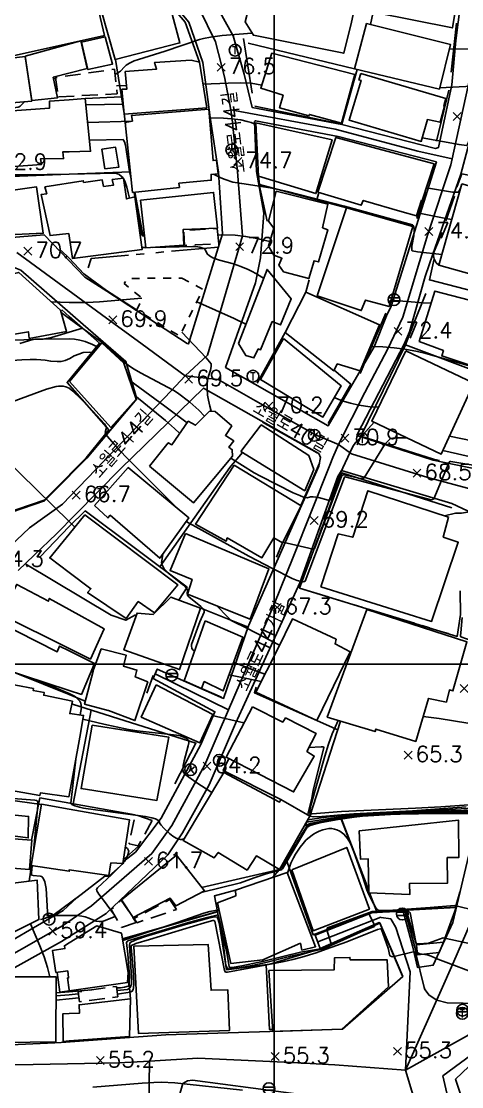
# Model space of a CAD drawing. Extents: x 199116 to 199565, y 548943 to 549516.
# Drawn here: x 199367.9 to 199423.8, y 549046.3 to 549181.8 of the extents above; entities that cross this region are included whole.
import ezdxf
from ezdxf.enums import TextEntityAlignment as Align

# ---------------------------------------------------------------- set-up
doc = ezdxf.new("R2010")
doc.units = 0
doc.header["$MEASUREMENT"] = 0
for name, pattern in [('AAA006', [2, 1, -1]), ('ANYANG1', [11.5, 6, -1, 1, -1.5, 1, -1]), ('ANYANG3', [3, 2, -1])]:
    doc.linetypes.add(name, pattern=pattern)
for name, color, linetype in [('A0013114', 1, 'CONTINUOUS'), ('A0023210', 7, 'CONTINUOUS'), ('B0014111', 7, 'CONTINUOUS'), ('B0014112', 7, 'CONTINUOUS'), ('B0014114', 7, 'AAA006'), ('B0014116', 7, 'ANYANG3'), ('B0024121', 7, 'CONTINUOUS'), ('B0024122', 7, 'CONTINUOUS'), ('B0024126', 7, 'ANYANG1'), ('C0226232', 7, 'CONTINUOUS'), ('C0236241', 7, 'CONTINUOUS'), ('C0256324', 1, 'CONTINUOUS'), ('C0393323', 7, 'CONTINUOUS'), ('C0536119', 7, 'CONTINUOUS'), ('F0017111', 30, 'CONTINUOUS'), ('F0017114', 7, 'CONTINUOUS'), ('F0027132', 7, 'CONTINUOUS'), ('F0027217', 7, 'CONTINUOUS'), ('F0047224', 7, 'CONTINUOUS'), ('H0037335', 7, 'CONTINUOUS'), ('H0049111', 7, 'CONTINUOUS')]:
    doc.layers.add(name, color=color, linetype=linetype)
doc.styles.add('GHS', font='ROMANS', dxfattribs={"bigfont": 'NGSW.shx'})
doc.styles.add('HIST', font='romans.shx', dxfattribs={"bigfont": 'ngsw.shx'})

# ---------------------------------------------------------------- blocks, each defined once
blk = doc.blocks.new('F0027217')
at = {"layer": 'F0027217'}
for points in [[(0.5, 0.5), (-0.5, -0.5)], [(-0.5, 0.5), (0.5, -0.5)]]:
    blk.add_lwpolyline(points, dxfattribs=at)
blk = doc.blocks.new('C0236241')
at = {"layer": 'C0236241'}
blk.add_circle((0, 0), 0.75, dxfattribs=at)
at = {"layer": 'C0236241', "style": 'GHS'}
blk.add_text('T', height=1, dxfattribs=at).set_placement((-0.362, -0.524))
blk = doc.blocks.new('C0226232')
at = {"layer": 'C0226232'}
for points in [[(-0.72, 0.211), (0.72, 0.211)], [(-0.722, -0.202), (0.722, -0.202)]]:
    blk.add_lwpolyline(points, dxfattribs=at)
blk.add_circle((0, 0), 0.75, dxfattribs=at)
blk = doc.blocks.new('C0256324')
at = {"layer": 'C0256324'}
for points in [[(-0.004, 0.68), (0.002, 0.272), (-0.021, 0.123), (-0.053, 0.014), (-0.102, -0.097), (-0.156, -0.195), (-0.228, -0.284), (-0.32, -0.373), (-0.411, -0.436), (-0.466, -0.467)], [(-0.315, 0.37), (-0.322, 0.304), (-0.336, 0.242), (-0.354, 0.185), (-0.382, 0.121), (-0.42, 0.058), (-0.45, 0.025)], [(0.002, 0.272), (0.051, 0.098), (0.105, -0.026), (0.16, -0.135), (0.223, -0.235), (0.292, -0.321), (0.369, -0.407), (0.449, -0.479)], [(0.109, 0.072), (0.184, 0.109), (0.24, 0.148), (0.298, 0.192), (0.347, 0.239), (0.388, 0.291), (0.44, 0.368)]]:
    blk.add_lwpolyline(points, dxfattribs=at)
blk.add_circle((0, 0), 0.75, dxfattribs=at)

msp = doc.modelspace()

# ---------------------------------------------------------------- linework, layer by layer
at = {"layer": 'A0013114', "flags": 128}
for points in [[(199420.52, 549165.6), (199408.602, 549168.665), (199397.22, 549170.81), (199396.18, 549175.06), (199394.78, 549179.94), (199392.1, 549184.77), (199388.58, 549190.3), (199386.175, 549192.756), (199382.39, 549196.62), (199382.27, 549198.93), (199383.06, 549201.62), (199385.08, 549203.72), (199385.88, 549204.45), (199391.478, 549204.137), (199404.46, 549203.41), (199418.95, 549200.96), (199419.84, 549199.9), (199423.19, 549192.65), (199424.21, 549188.03), (199423.11, 549179.32), (199422.61, 549173.72), (199420.89, 549165.72)], [(199398.26, 549151.71), (199398.672, 549157.376), (199397.76, 549162.67), (199397.48, 549169.03), (199397.63, 549169.13), (199408.129, 549167.137), (199420.63, 549163.9), (199414.87, 549145.54), (199414.278, 549144.306), (199412.71, 549140.39), (199406.85, 549130.32), (199393.82, 549137.76), (199397.64, 549148.5)], [(199382.54, 549133.78), (199381.12, 549138.52), (199375.735, 549143.222), (199367.81, 549150.14), (199365.89, 549150.9), (199359.68, 549150.45), (199354.6, 549148.94), (199354.35, 549148.65), (199359.14, 549132.24), (199360.275, 549128.355), (199362.7, 549120.06), (199363.72, 549118.38), (199370.815, 549120.805), (199371.946, 549121.917), (199376.16, 549126.21)]]:
    msp.add_lwpolyline(points, close=True, dxfattribs=at)
for points in [[(199384.88, 549186.78), (199389.13, 549181.67), (199390.92, 549176.53), (199391.56, 549171.85), (199391.88, 549169.53), (199392.903, 549162.591), (199393.311, 549156.728), (199393.45, 549154.74), (199389.1, 549140.75), (199388.96, 549140.79), (199378.739, 549147.466), (199375.92, 549149.25), (199370.75, 549154.61), (199366.144, 549154.241)], [(199430.52, 549123.85), (199420.22, 549125.98), (199410.52, 549129.08), (199410.58, 549129.31), (199416.54, 549140.7), (199417.196, 549142.294), (199419.2, 549149.339), (199420.163, 549152.177), (199423.72, 549162.334), (199426.488, 549172.678)], [(199362.82, 549062.68), (199373.18, 549068.7), (199374.91, 549070.29), (199378.468, 549073.063), (199378.979, 549073.068), (199380.79, 549074.667), (199380.882, 549074.944), (199382.39, 549076.12), (199385.65, 549080.43), (199390.66, 549089.81), (199392.46, 549093.97), (199384.62, 549098.19), (199385.13, 549099.39), (199393.58, 549095.65), (199396.74, 549104.89), (199405.66, 549125.18), (199405.91, 549126.32), (199405.676, 549126.79), (199391.02, 549135.14), (199380.49, 549124.91), (199374.755, 549119.069), (199372.32, 549116.59), (199369.5, 549113.9), (199367.43, 549111.92)], [(199361.8, 549058.54), (199372.95, 549064.74), (199378.64, 549068.29), (199386.46, 549075.75), (199388.33, 549078.57), (199391.73, 549084.65), (199395.08, 549092.49), (199396.01, 549094.52), (199403.25, 549110.38), (199408.08, 549123.9), (199408.57, 549124.63), (199422.59, 549120.44), (199425.29, 549119.17)], [(199426.42, 549082.77), (199422.72, 549067.14), (199420.23, 549061.72), (199418.22, 549061.44), (199417.612, 549064.198), (199416.4, 549068.59), (199413.76, 549068.48), (199412.43, 549068.37), (199405.23, 549065.54), (199405.85, 549063.87), (199413.35, 549067.15), (199413.42, 549067.13), (199415.037, 549063.387), (199416.37, 549060.3), (199408.68, 549053.58), (199386.24, 549052.87), (199372.908, 549051.887), (199372.116, 549051.853), (199362.75, 549051.45)], [(199428.99, 549053.22), (199421.45, 549047.64), (199422.53, 549042.88), (199423.31, 549040.05), (199423.659, 549038.783), (199425.64, 549031.6)], [(199387.84, 549044.76), (199388.37, 549046.7), (199388.98, 549047.04), (199389.6, 549047.12), (199405.06, 549045.06)]]:
    msp.add_lwpolyline(points, dxfattribs=at)
at = {"layer": 'A0023210', "flags": 128}
for points in [[(199426.04, 549187.53), (199425.27, 549178.06), (199424.94, 549174.74), (199422.64, 549164.28), (199422.47, 549163.52), (199419.549, 549154.694), (199416.37, 549144.13), (199414.44, 549140.11), (199411.51, 549134.59), (199408.18, 549127.97), (199407.46, 549126.3), (199407.07, 549125.31), (199402.399, 549113.635), (199400, 549107.64), (199394.19, 549094.21), (199391.2, 549087.23), (199386.99, 549079.5), (199384.43, 549075.94), (199376.78, 549069.29), (199373.07, 549066.72), (199362.31, 549060.61), (199354.073, 549057.535)], [(199354.535, 549048.788), (199353.287, 549072.403), (199353.77, 549089.609), (199354.184, 549096.642), (199354.646, 549099.765), (199355.434, 549101.838), (199359.974, 549108.734), (199361.316, 549110.259), (199364.717, 549113.452), (199368.88, 549117.36), (199373.1, 549120.35), (199380.462, 549128.028), (199386.921, 549134.764), (199388.686, 549136.67), (199391.51, 549139.319), (199395.976, 549154.501), (199395.328, 549162.698), (199394.68, 549169.28), (199394.512, 549170.5), (199393.697, 549174.72), (199392.529, 549179.156), (199390.46, 549183.406)], [(199394.512, 549170.5), (199407.74, 549168.08), (199418.28, 549165.27), (199422.64, 549164.28)], [(199427.905, 549121.51), (199419.557, 549123.762), (199409.83, 549126.77), (199408.18, 549127.97), (199405.263, 549129.173), (199397.631, 549133.506), (199392.873, 549136.207), (199388.686, 549136.67), (199383.216, 549140.725), (199378.054, 549144.494), (199367.278, 549152.361)], [(199416.72, 549048.39), (199421.75, 549059.7), (199422.842, 549062.205), (199424.922, 549066.974), (199430.105, 549083.083), (199432.35, 549090.06), (199434.749, 549094.907), (199437.208, 549096.016), (199442.525, 549097.488), (199450.534, 549099.472), (199454.951, 549100.41), (199460.458, 549101.481), (199470.311, 549103.981), (199481.627, 549109.819), (199491.964, 549117.935)], [(199394.19, 549094.21), (199389.883, 549096.329), (199384.88, 549098.79)], [(199426.663, 549007.352), (199423.576, 549018.334), (199421.97, 549027.253), (199421.258, 549033.094), (199419.102, 549040.36), (199416.72, 549048.39), (199417.3, 549060.87), (199415.475, 549066.537), (199414.828, 549067.628), (199413.59, 549067.81), (199413.56, 549067.82), (199409.47, 549066.234), (199405.54, 549064.71)], [(199429.94, 549055.74), (199416.72, 549048.39), (199407.696, 549049.069), (199402.214, 549049.339), (199390.308, 549049.925), (199384.162, 549049.538), (199380.23, 549049.29), (199369.355, 549049.103), (199358.97, 549048.924), (199354.535, 549048.788), (199345.908, 549048.525), (199339.656, 549048.273), (199334.543, 549048.002), (199332.487, 549047.884), (199330.825, 549047.789), (199320.766, 549047.099), (199312.027, 549046.5), (199307.807, 549045.856), (199299.14, 549045.71), (199288.44, 549046.87), (199269.59, 549050.47)], [(199384.162, 549049.538), (199383.9, 549031.76), (199383.61, 549026.11), (199383.171, 549025.446), (199382.457, 549025.069), (199361.473, 549023.661), (199353.744, 549023.329), (199339.67, 549022.76), (199325.833, 549022.291), (199316.94, 549021.99), (199308.994, 549022.542), (199306.243, 549021.56), (199304.6, 549020.42), (199298.21, 549014), (199296.01, 549012.24), (199294.2, 549011.23), (199293.45, 549011.85), (199292.2, 549014.02), (199286.544, 549013.888), (199277.21, 549013.67)]]:
    msp.add_lwpolyline(points, dxfattribs=at)
at = {"layer": 'B0014111', "flags": 128}
msp.add_lwpolyline([(199373.96, 549135.97), (199378.07, 549140.88), (199380.88, 549138.28), (199382.444, 549133.701), (199379.23, 549130.13), (199373.96, 549135.97)], dxfattribs=at)
for points in [[(199357.347, 549063.921), (199357.099, 549072.49), (199366.799, 549072.771), (199366.816, 549072.167), (199369.85, 549072.544), (199370.078, 549067.531), (199362.608, 549063.803)], [(199372.221, 549051.973), (199362.4, 549051.872), (199362.263, 549058.71), (199365.274, 549058.83), (199365.288, 549060.229), (199372.299, 549060.241)]]:
    msp.add_lwpolyline(points, close=True, dxfattribs=at)
at = {"layer": 'B0014112', "flags": 128}
for points in [[(199414.2, 549189.19), (199421.15, 549187.88), (199421.31, 549188.44), (199423.81, 549187.91), (199422.67, 549180.93), (199412.83, 549182.92), (199414.2, 549189.19)], [(199377.13, 549186.36), (199382.66, 549188.03), (199382.98, 549187.1), (199384, 549187.23), (199385.27, 549183.15), (199386.86, 549183.33), (199388.02, 549179.04), (199379.77, 549176.91), (199377.13, 549186.36)], [(199411.74, 549181.52), (199422.41, 549178.85), (199421.01, 549173.15), (199410.21, 549175.74), (199411.74, 549181.52)], [(199380.62, 549173.16), (199381.27, 549173.17), (199381.06, 549175.38), (199385.04, 549175.71), (199384.79, 549176.55), (199389.44, 549176.84), (199390.5, 549176.59), (199391.42, 549170.79), (199380.93, 549169.99), (199380.62, 549173.16)], [(199373.93, 549165.2), (199373.15, 549165.19), (199373.23, 549164.33), (199370.28, 549164.27), (199370.4, 549163.55), (199366.34, 549163.26), (199365.5, 549170.3), (199371.44, 549170.74), (199371.42, 549171.62), (199373.93, 549171.81), (199375.99, 549171.96), (199376.65, 549165.25), (199373.93, 549165.2)], [(199397.68, 549168.88), (199407.36, 549166.71), (199405.3, 549159.87), (199397.99, 549162.08), (199397.68, 549168.88)], [(199365.93, 549160.17), (199369.78, 549160.73), (199370.63, 549154.83), (199366.18, 549154.64), (199365.93, 549160.17)], [(199409.2, 549158.06), (199417.63, 549155.69), (199414.61, 549145.52), (199411.61, 549146.32), (199411.08, 549144.99), (199405.49, 549146.86), (199409.2, 549158.06)], [(199363.49, 549148.89), (199367.53, 549149.84), (199372.82, 549145.05), (199373.6, 549142.33), (199368.85, 549141.44), (199368.76, 549142.29), (199364.93, 549141.63), (199363.49, 549148.89)], [(199404.02, 549147.34), (199413.41, 549143.16), (199410.93, 549137.33), (199408.02, 549138.2), (199407.59, 549137.34), (199401.4, 549142.21), (199404.02, 549147.34)], [(199401.18, 549141.45), (199408.5, 549135.43), (199406.2, 549131.44), (199398.27, 549136.22), (199401.18, 549141.45)], [(199416.73, 549139.88), (199425.37, 549135.74), (199421.22, 549126.72), (199412.43, 549130.92), (199416.73, 549139.88)], [(199395.77, 549127.05), (199398.35, 549130.44), (199404.39, 549126.54), (199405.04, 549124.78), (199403.88, 549122.08), (199395.77, 549127.05)], [(199394.9, 549125.32), (199403.42, 549120.156), (199401.05, 549115.44), (199399.97, 549116.1), (199398.44, 549113.56), (199394.03, 549116.08), (199393.91, 549115.68), (199389.99, 549117.84), (199394.9, 549125.32)], [(199373.93, 549116.53), (199375.94, 549118.99), (199387.76, 549110.1), (199384.776, 549106.528), (199382.71, 549107.97), (199381.17, 549105.81), (199376.28, 549109.13), (199376.71, 549109.6), (199373.93, 549111.68), (199371.47, 549113.52), (199373.93, 549116.53)], [(199388.73, 549116.62), (199399.33, 549112.14), (199396.95, 549105.73), (199389, 549108.93), (199389.57, 549110.79), (199386.76, 549111.93), (199388.73, 549116.62)], [(199373.93, 549106.98), (199371.4, 549108.38), (199371.3, 549108.02), (199367.27, 549110.17), (199365.32, 549106.27), (199373.93, 549102.01), (199376.63, 549100.67), (199378.4, 549104.5), (199373.93, 549106.98)], [(199373.93, 549096.68), (199365.12, 549099.53), (199365.24, 549100.09), (199363.65, 549100.77), (199363.75, 549101.14), (199360.37, 549102.75), (199360.54, 549103.08), (199360.31, 549103.41), (199362.18, 549106.77), (199372.41, 549101.6), (199372.7, 549102.31), (199373.93, 549101.71), (199377.17, 549100.11), (199375.5, 549096.17), (199373.93, 549096.68)], [(199391.23, 549105.52), (199396.02, 549103.44), (199393.52, 549096.61), (199391.12, 549097.81), (199390.768, 549096.906), (199388.561, 549097.91), (199391.23, 549105.52)], [(199397.66, 549096.47), (199400.42, 549101.9), (199400.41, 549101.9), (199402.32, 549105.77), (199407.88, 549103.18), (199407.74, 549102.59), (199409.66, 549101.57), (199405.41, 549092.86), (199397.66, 549096.47)], [(199377.99, 549101.96), (199381.17, 549101.17), (199380.85, 549099.75), (199382.56, 549099.26), (199382.33, 549098.4), (199383.93, 549097.75), (199382.3, 549092.84), (199378.92, 549094.13), (199378.9, 549094.13), (199375.89, 549094.91), (199376.98, 549099.13), (199376.98, 549099.21), (199377.99, 549101.96)], [(199384.99, 549097.37), (199392.19, 549093.63), (199390.54, 549090), (199383.1, 549093.28), (199384.99, 549097.37)], [(199397.23, 549094.58), (199401.1, 549092.66), (199401.46, 549093.19), (199405.35, 549091.19), (199404.16, 549088.91), (199405.1, 549088.32), (199402.48, 549083.76), (199393.89, 549088.18), (199397.23, 549094.58)], [(199376.88, 549092.25), (199386.59, 549090.74), (199385.09, 549082.68), (199375.46, 549084.2), (199376.88, 549092.25)], [(199393.59, 549086.25), (199400.7, 549082.47), (199400.85, 549082.8), (199404.53, 549080.67), (199400.69, 549073.91), (199397.74, 549075.63), (199396.55, 549073.82), (199392.9, 549076.08), (199392.36, 549075.38), (199388.41, 549077.59), (199393.59, 549086.25)], [(199357.77, 549085.15), (199357.06, 549079.4), (199368.74, 549077.91), (199368.78, 549080.65), (199364.01, 549081.11), (199363.96, 549084.41), (199357.77, 549085.15)], [(199373.92, 549081.57), (199381.6, 549080.23), (199380.77, 549074.68), (199379.25, 549074.73), (199378.99, 549073.12), (199373.95, 549073.87), (199373.94, 549073.67), (199373.92, 549073.67), (199369.1, 549074.42), (199370.4, 549082.19), (199373.92, 549081.57)], [(199410.8, 549078.82), (199423.46, 549080.17), (199423.5, 549075.44), (199422, 549075.41), (199422.06, 549072.17), (199417.21, 549072.13), (199417.24, 549070.72), (199412.03, 549070.92), (199411.96, 549075.24), (199410.97, 549075.22), (199410.8, 549078.82)], [(199402.26, 549073.87), (199409.24, 549076.71), (199412.12, 549068.86), (199404.94, 549066.11), (199402.26, 549073.87)], [(199392.78, 549069.68), (199395.11, 549070.53), (199395.1, 549071.26), (199401.67, 549073.52), (199405.27, 549064.08), (199403.52, 549063.65), (199403.34, 549064.52), (199398.56, 549062.43), (199394.48, 549061.95), (199392.78, 549069.68)], [(199382.14, 549064.15), (199391.62, 549064.35), (199391.98, 549058.55), (199394.13, 549058.59), (199394.31, 549053.42), (199382.76, 549053.02), (199382.14, 549064.15)], [(199399.31, 549061.07), (199407.65, 549061.16), (199407.69, 549062.67), (199409.64, 549062.71), (199409.65, 549062.43), (199414.39, 549062.41), (199414.55, 549058.96), (199408.6, 549053.58), (199399.819, 549053.308), (199399.31, 549061.07)], [(199373.92, 549055.57), (199375.26, 549055.63), (199375.2, 549056.69), (199381.73, 549057.47), (199381.61, 549052.66), (199373.92, 549052.1), (199373.16, 549052.03), (199373.11, 549055.53), (199373.92, 549055.57)], [(199428.11, 549052.04), (199438.75, 549040.24), (199434.92, 549036.81), (199432.24, 549044.54), (199431.8, 549044.8), (199424.63, 549042.57), (199423.07, 549047.24), (199428.11, 549052.04)]]:
    msp.add_lwpolyline(points, dxfattribs=at)
for points in [[(199377.371, 549184.465), (199378.422, 549179.975), (199366.064, 549177.233), (199364.919, 549182.701)], [(199409.819, 549181.654), (199408.852, 549177.716), (199397.354, 549179.997), (199396.304, 549181.715), (199397.02, 549184.522), (199402.018, 549183.402), (199402.227, 549184.281), (199410.057, 549182.655)], [(199368.357, 549177.33), (199375.417, 549179.283), (199376.244, 549175.788), (199371.908, 549174.66), (199372.431, 549172.031), (199369.192, 549171.697)], [(199375.482, 549179.132), (199378.512, 549179.797), (199379.464, 549176.311), (199376.317, 549175.633)], [(199368.337, 549177.303), (199369.177, 549171.625), (199364.034, 549171.218), (199363.294, 549176.731)], [(199399.697, 549177.734), (199410.257, 549175.001), (199408.547, 549168.813), (199404.483, 549169.936), (199404.43, 549169.745), (199400.692, 549170.777), (199401.135, 549172.38), (199398.296, 549173.267)], [(199411.002, 549175.13), (199421.849, 549171.976), (199421.569, 549171.014), (199421.68, 549170.98), (199421.09, 549168.94), (199419.48, 549169.28), (199418.7, 549166.51), (199409.52, 549169.21), (199411.054, 549174.252), (199410.788, 549174.333)], [(199391.698, 549170.61), (199392.232, 549164.066), (199392.671, 549164.125), (199392.862, 549162.401), (199391.989, 549162.311), (199392.01, 549161.56), (199387.895, 549161.186), (199387.943, 549160.66), (199381.999, 549160.024), (199381.047, 549168.927), (199381.968, 549169.083), (199381.85, 549169.781)], [(199418.718, 549159.013), (199418.089, 549157.033), (199416.272, 549157.552), (199411.328, 549158.999), (199411.074, 549158.377), (199405.569, 549160.05), (199407.832, 549167.023), (199420.344, 549163.673), (199418.833, 549158.976)], [(199378.46, 549163.025), (199378.109, 549165.513), (199379.837, 549165.757), (199380.247, 549163.216)], [(199378.301, 549160.768), (199379.553, 549160.929), (199379.408, 549161.65), (199380.825, 549161.815), (199381.218, 549159.198), (199382.287, 549159.448), (199383.204, 549152.747), (199374.364, 549151.606), (199373.878, 549154.78), (199371.514, 549154.52), (199370.389, 549159.755), (199371.075, 549159.843), (199370.854, 549160.72), (199375.727, 549161.511), (199375.763, 549161.287), (199378.134, 549161.601)], [(199400.248, 549160.182), (199406.845, 549158.517), (199406.167, 549155.522), (199406.816, 549155.269), (199405.623, 549151.172), (199405.084, 549151.329), (199404.43, 549149.085), (199401.192, 549149.93), (199400.616, 549150.753), (199400.985, 549151.642), (199399.949, 549152.017), (199399.267, 549153.173), (199399.946, 549155.477), (199399.262, 549156.352)], [(199423.873, 549161.13), (199430.994, 549159.106), (199428.053, 549148.756), (199420.956, 549150.773)], [(199388.515, 549153.291), (199383.663, 549152.975), (199383.009, 549159.017), (199392.301, 549160.023), (199392.794, 549155.472), (199388.417, 549155.281)], [(199395.467, 549140.786), (199399.096, 549150.231), (199402.183, 549146.477), (199400.819, 549143.159), (199399.751, 549143.598), (199398.271, 549140.001), (199397.983, 549140.119), (199397.417, 549138.974), (199396.392, 549139.271)], [(199429.021, 549146.898), (199426.157, 549137.637), (199421.308, 549139.214), (199421.53, 549139.895), (199418.441, 549141.058), (199420.438, 549147.477), (199425.799, 549146.072), (199426.176, 549147.51)], [(199384.17, 549125.19), (199389.76, 549120.54), (199394.69, 549126.46), (199394.68, 549127.29), (199394.25, 549127.6), (199394.86, 549128.42), (199393.81, 549129.12), (199394.6, 549130.31), (199392.5, 549132.15), (199391.77, 549132.19), (199389.99, 549130.4), (199389.08, 549130.91), (199386.99, 549127.93), (199386.54, 549128.17)], [(199377.152, 549120.208), (199381.447, 549125.011), (199389.149, 549118.635), (199385.459, 549113.488), (199379.169, 549118.966), (199378.86, 549118.611)], [(199405.93, 549109.86), (199420.01, 549105.45), (199423.41, 549115.52), (199421.5, 549116.17), (199422.17, 549118.72), (199411.91, 549122.07), (199409.99, 549116.16), (199408.16, 549116.59)], [(199390.647, 549107.159), (199387.982, 549099.329), (199380.894, 549101.857), (199382.561, 549106.506), (199384.61, 549106.344), (199386.865, 549108.559)], [(199411.79, 549106.96), (199424.52, 549102.86), (199422.72, 549096.62), (199422.295, 549096.735), (199421.904, 549095.196), (199419.643, 549095.658), (199418.01, 549090.2), (199412.93, 549091.75), (199412.83, 549091.45), (199406.76, 549093.28)], [(199375.308, 549090.74), (199373.92, 549083.31), (199373.9, 549083.15), (199370.3, 549083.67), (199370.19, 549083.3), (199365.12, 549084.21), (199365.91, 549088.6), (199363.28, 549089), (199363.9, 549092.3), (199364.61, 549092.19), (199365.151, 549094.925), (199364.298, 549095.078), (199364.844, 549097.783), (199369.382, 549096.902), (199369.337, 549096.673), (199370.76, 549096.397), (199370.697, 549096.071), (199374.345, 549095.296), (199374.013, 549093.736), (199375.772, 549093.501)], [(199358.511, 549074.724), (199358.649, 549078.396), (199369.171, 549077.648), (199368.904, 549073.883)], [(199380.577, 549070.032), (199387.579, 549075.704), (199391.125, 549071.171), (199387.489, 549069.26), (199386.786, 549070.233), (199382.059, 549067.804)], [(199373.92, 549064.57), (199377.44, 549066.72), (199380.61, 549065.79), (199381.44, 549060.8), (199381.35, 549059.51), (199373.94, 549058.48), (199373.92, 549058.58), (199373.74, 549060.11), (199373.86, 549060.12), (199373.748, 549060.996), (199372.251, 549060.8), (199371.81, 549063.595), (199373.385, 549063.844), (199373.34, 549064.2)]]:
    msp.add_lwpolyline(points, close=True, dxfattribs=at)
at = {"layer": 'B0014114', "flags": 128}
msp.add_lwpolyline([(199388.258, 549149.131), (199390.933, 549147.709), (199387.995, 549141.731), (199382.527, 549145.082), (199383.225, 549146.538), (199380.932, 549148.412), (199381.339, 549149.07)], close=True, dxfattribs=at)
at = {"layer": 'B0014116', "flags": 128}
for points in [[(199372.57, 549172.161), (199380.049, 549172.572), (199379.713, 549175.694), (199372.217, 549174.621)], [(199392.768, 549155.407), (199392.977, 549153.498), (199388.602, 549153.278), (199388.505, 549155.188)], [(199384.508, 549080.125), (199382.724, 549076.908), (199381.551, 549077.172), (199382.353, 549080.861)], [(199382.468, 549067.155), (199380.597, 549066.538), (199379.266, 549068.802), (199380.568, 549069.989)], [(199386.727, 549070.1), (199387.583, 549068.81), (199382.553, 549067.13), (199382.204, 549067.662)], [(199379.951, 549059.039), (199380.108, 549057.708), (199375.241, 549057.068), (199375.06, 549058.337)]]:
    msp.add_lwpolyline(points, close=True, dxfattribs=at)
at = {"layer": 'B0024121', "flags": 128}
for points in [[(199414.12, 549190.13), (199412.25, 549181.392)], [(199384, 549187.23), (199388.67, 549181.69), (199390.5, 549176.59)], [(199423.17, 549181.53), (199422.49, 549175.31)], [(199397.21, 549172.62), (199396.12, 549179.6)], [(199410.21, 549175.74), (199396.7, 549178.98)], [(199381.079, 549168.627), (199380.91, 549170.07), (199379.831, 549176.926)], [(199410.57, 549175.65), (199408.617, 549168.712), (199397.56, 549170.99)], [(199422.22, 549173.04), (199420.66, 549166.53)], [(199375.99, 549171.96), (199380.58, 549172.16)], [(199381.721, 549162.627), (199373.93, 549162.33), (199366.54, 549162.04)], [(199409.2, 549158.06), (199398.12, 549161.03), (199397.99, 549162.08)], [(199423.241, 549160.676), (199423.851, 549162.385), (199431.353, 549160.902), (199435.414, 549160.272)], [(199399.13, 549156.38), (199398.11, 549161.03)], [(199383.364, 549154.425), (199383.34, 549154.43), (199382.281, 549160.055)], [(199405.7, 549160.01), (199405.41, 549159.07)], [(199419.224, 549160.111), (199418.128, 549156.692)], [(199422.934, 549159.557), (199421.817, 549156.422)], [(199421.366, 549154.925), (199420.343, 549152.49), (199420.264, 549152.188), (199420.269, 549151.873), (199420.288, 549151.719), (199420.351, 549151.554), (199420.609, 549151.073), (199420.953, 549150.777)], [(199382.494, 549145.076), (199378.682, 549147.524), (199375.81, 549149.65), (199373.93, 549151.66), (199372.93, 549152.64)], [(199429.257, 549147.548), (199427.047, 549147.837), (199425.461, 549147.421), (199419.748, 549148.894), (199420.351, 549151.554)], [(199404.02, 549147.34), (199404.44, 549148.88)], [(199416.69, 549140.62), (199417.649, 549143.044), (199419.273, 549147.148)], [(199373, 549145.07), (199373.93, 549144.24), (199375.639, 549142.767)], [(199414.2, 549144.66), (199410.93, 549136.97)], [(199397.85, 549135.76), (199401.4, 549142.21)], [(199377.782, 549140.84), (199377.92, 549140.71)], [(199421.006, 549125.92), (199420.245, 549126.077), (199411.04, 549129.019), (199416.69, 549140.62), (199427.09, 549136.72)], [(199409.77, 549135.64), (199407.63, 549137.42)], [(199409.77, 549135.64), (199406.868, 549130.607)], [(199398.52, 549130.8), (199405.47, 549126.88)], [(199394.32, 549125), (199395.96, 549126.93)], [(199385.47, 549112.38), (199394.353, 549125.025)], [(199405.746, 549125.574), (199403.435, 549120.262)], [(199370.24, 549113.65), (199373.93, 549117.53), (199375.95, 549119.51), (199388.92, 549109.8), (199387.93, 549108.23)], [(199401.05, 549115.44), (199400.28, 549113.61)], [(199368.413, 549112.73), (199379.263, 549106.246), (199381.121, 549105.593), (199382.368, 549106.274)], [(199396.59, 549104.78), (199390.67, 549107.12)], [(199375.99, 549095.3), (199373.93, 549096.14), (199367.18, 549098.86)], [(199384.63, 549098.57), (199383.8, 549096.31)], [(199393.305, 549095.821), (199390.768, 549096.906)], [(199408.08, 549091.65), (199397.49, 549096.39), (199397.7, 549097.11)], [(199374.353, 549094.91), (199390.057, 549089.988), (199387.36, 549084.796)], [(199374.433, 549082.256), (199376.748, 549094.16)], [(199404.53, 549080.67), (199408.45, 549092.77)], [(199429.04, 549091.52), (199425.91, 549081.1), (199410.71, 549080.99), (199404.11, 549079.58)], [(199400.85, 549082.8), (199393.51, 549086.5), (199394.24, 549088)], [(199370.398, 549082.18), (199363.98, 549083.07)], [(199369.147, 549077.635), (199370.213, 549083.002), (199382.32, 549080.863)], [(199412.02, 549071.23), (199408.54, 549080.41)], [(199382.731, 549076.87), (199380.844, 549075.173)], [(199410.54, 549067.7), (199404.94, 549065.57), (199401.472, 549075.286)], [(199369.14, 549074.41), (199368.851, 549072.42)], [(199400.69, 549073.91), (199399.81, 549072.88)], [(199395.1, 549071.26), (199392.42, 549070.57), (199392.81, 549068.54), (199393.96, 549061.16), (199399.43, 549061.86), (199405.58, 549063.72), (199413.42, 549067.08), (199416.3, 549060.33)], [(199423.44, 549070.31), (199423.13, 549069.05), (199413.05, 549068.53), (199412.142, 549070.916)], [(199375.48, 549070.74), (199371.86, 549068.06), (199370.66, 549067.62), (199370.31, 549067.52)], [(199392.81, 549068.54), (199380.73, 549065.08)], [(199399.8, 549053.55), (199399.42, 549053.54), (199398.98, 549061.76)], [(199373.92, 549058.48), (199372.74, 549058.29), (199372.423, 549060.788)], [(199381.73, 549057.47), (199381.44, 549060.8)]]:
    msp.add_lwpolyline(points, dxfattribs=at)
at = {"layer": 'B0024122', "flags": 128}
msp.add_lwpolyline([(199377.782, 549140.84), (199373.662, 549135.838), (199378.978, 549129.817), (199376.086, 549126.277), (199371.875, 549121.988), (199370.761, 549120.892), (199363.764, 549118.501), (199362.792, 549120.101), (199360.371, 549128.383), (199359.236, 549132.268), (199357.477, 549138.453), (199364.757, 549140.825), (199365.466, 549141.014), (199366.974, 549141.24), (199370.593, 549141.343), (199371.676, 549141.561), (199375.639, 549142.767)], close=True, dxfattribs=at)
at = {"layer": 'B0024126', "flags": 128}
for points in [[(199392.93, 549153.066), (199376.737, 549151.615), (199376.076, 549149.588)], [(199423.64, 549109.33), (199423.71, 549106.33), (199423.28, 549103.55), (199403.23, 549109.69), (199406.22, 549117.79), (199408.61, 549124.34)]]:
    msp.add_lwpolyline(points, dxfattribs=at)
at = {"layer": 'C0393323', "flags": 128}
msp.add_lwpolyline([(199418.08, 549064.3), (199421.53, 549064.65), (199420.97, 549063.34), (199418.24, 549063.04)], close=True, dxfattribs=at)
at = {"layer": 'C0536119', "flags": 128}
msp.add_lwpolyline([(199408.61, 549124.34), (199422.6, 549119.9)], dxfattribs=at)
at = {"layer": 'F0017111', "flags": 128}
for points, elevation in [([(199379.778, 549175.092), (199379.9, 549175.11), (199380.09, 549175.18), (199380.45, 549175.45), (199380.97, 549176.01), (199381.2, 549176.19), (199381.62, 549176.47), (199382.21, 549176.74), (199382.74, 549176.94), (199386.13, 549178), (199390.52, 549179.46), (199391, 549179.58), (199391.91, 549179.75), (199393.4, 549179.96), (199397.174, 549180.291)], 77), ([(199422.26, 549178.23), (199427.047, 549178.309)], 79), ([(199418.821, 549166.94), (199423.52, 549166.1), (199424.47, 549165.98), (199424.58, 549166.11), (199424.72, 549166.4), (199425.48, 549168.66), (199425.78, 549169.78), (199426.71, 549174), (199426.9, 549174.71), (199427.15, 549175.39), (199427.39, 549175.59), (199427.79, 549175.75), (199427.863, 549175.759)], 77), ([(199421.06, 549173.34), (199425.19, 549173.54), (199426.03, 549173.64), (199426.15, 549173.78), (199426.3, 549174.06), (199426.92, 549175.48), (199427.11, 549175.83), (199427.26, 549176.02), (199427.38, 549176.11), (199427.8, 549176.25), (199429.14, 549176.28), (199429.515, 549176.315)], 78), ([(199371.946, 549174.47), (199372.236, 549174.488)], 77), ([(199390.944, 549173.79), (199394.17, 549173.93), (199395.75, 549173.95), (199397.07, 549173.9), (199398.425, 549173.679)], 76), ([(199372.223, 549173.079), (199372.436, 549173.095)], 76), ([(199379.943, 549173.554), (199381.228, 549173.61)], 76), ([(199361.87, 549168.86), (199362.25, 549168.98), (199362.33, 549169.06), (199362.25, 549169.91), (199362.28, 549170.05), (199362.39, 549170.11), (199367.46, 549170.88), (199367.57, 549170.91), (199367.7, 549171), (199368.241, 549171.551)], 76), ([(199376.29, 549168.92), (199381.927, 549169.076)], 74), ([(199376.51, 549166.67), (199380.79, 549166.74), (199380.86, 549166.68), (199380.96, 549166.47), (199381.09, 549166.01), (199381.62, 549162.67), (199381.813, 549161.766)], 73), ([(199363.35, 549162.26), (199368.29, 549162.26), (199373.93, 549162.35), (199379.82, 549162.45), (199380.08, 549162.4), (199380.23, 549162.33), (199380.61, 549162.04), (199380.74, 549161.91), (199380.803, 549161.813)], 72), ([(199380.832, 549161.767), (199380.92, 549161.63), (199381.07, 549161.3), (199381.28, 549160.7), (199381.45, 549159.98), (199381.615, 549159.291)], 72), ([(199392.291, 549162.342), (199393.2, 549161.87), (199393.76, 549161.65), (199394.76, 549161.34), (199395.88, 549161.15), (199399.51, 549160.62), (199401.69, 549160.14), (199408.95, 549158.26), (199417.6, 549155.89), (199417.68, 549155.83), (199417.77, 549155.65), (199417.82, 549155.41), (199417.82, 549155.19), (199417.74, 549154.49), (199417.51, 549153.17), (199417.49, 549152.82), (199417.52, 549152.65), (199417.57, 549152.6), (199418.23, 549152.47), (199421.332, 549152.108)], 74), ([(199419.359, 549160.612), (199421.64, 549160.22), (199422.66, 549160.07), (199423.34, 549160.04), (199423.39, 549160.05), (199423.55, 549160.24), (199423.751, 549160.697)], 76), ([(199382.181, 549160.044), (199382.19, 549160), (199382.286, 549159.448)], 73), ([(199382.29, 549159.426), (199383.07, 549154.96), (199383.18, 549154.57), (199383.496, 549154.524)], 73), ([(199392.854, 549154.62), (199395.04, 549154.59), (199396.36, 549154.43), (199397.58, 549154.2), (199399.439, 549153.757)], 73), ([(199383.169, 549152.999), (199383.659, 549153.013)], 72), ([(199384.481, 549153.028), (199389.64, 549153.15), (199390.05, 549153.13), (199390.54, 549153.05), (199390.95, 549152.93), (199391.13, 549152.83), (199391.26, 549152.69), (199391.47, 549152.2), (199391.78, 549151.96), (199392.2, 549151.71), (199393.07, 549151.41), (199394.84, 549150.94), (199395.77, 549150.6), (199396.69, 549150.22), (199397.29, 549149.91), (199397.9, 549149.57), (199398.66, 549149.097)], 72), ([(199390.147, 549146.11), (199394.9, 549143.99), (199396.411, 549143.242)], 71), ([(199414.85, 549146.32), (199418.95, 549145.98), (199419.957, 549145.93)], 73), ([(199372.91, 549144.74), (199373.93, 549144), (199378.03, 549140.95), (199380.82, 549138.54), (199381.48, 549138.02), (199382.22, 549137.53), (199383.02, 549137.05), (199387.23, 549134.81), (199387.7, 549134.52), (199389.26, 549133.34), (199390.42, 549132.31), (199391.16, 549131.58)], 69), ([(199367.66, 549140.82), (199369.3, 549141.31), (199369.62, 549141.35), (199373.93, 549141.38), (199374.6, 549141.35), (199375.28, 549141.23), (199375.96, 549141.06), (199376.89, 549140.69), (199377.601, 549140.32)], 68), ([(199412.25, 549140.43), (199413.82, 549140.36), (199415.25, 549140.23), (199416.61, 549140.08), (199418.21, 549139.79), (199419.27, 549139.53), (199425.27, 549137.84)], 72), ([(199366.663, 549138.62), (199367.907, 549138.73), (199368.986, 549138.785), (199369.773, 549138.766), (199370.87, 549138.693), (199371.602, 549138.547), (199372.388, 549138.51), (199372.937, 549138.529), (199373.431, 549138.638), (199374.03, 549138.9), (199374.59, 549139.23), (199375.15, 549139.46), (199375.71, 549139.64), (199376.47, 549139.71), (199377.05, 549139.67)], 67), ([(199381.63, 549136.09), (199386.08, 549132.82), (199388.95, 549130.73)], 68), ([(199365.862, 549133.081), (199369.43, 549134.41), (199371.07, 549134.99), (199372.28, 549135.35), (199372.58, 549135.39), (199373.18, 549135.38), (199373.53, 549135.29), (199373.93, 549135.11), (199374.4, 549134.72), (199375.4, 549133.75), (199376.94, 549132.18), (199378.42, 549130.6), (199378.64, 549130.24), (199378.68, 549130.11), (199378.51, 549129.47), (199378.56, 549129.35), (199378.78, 549129.03), (199379.72, 549127.94), (199381.07, 549126.48), (199382.37, 549125.14), (199387.492, 549120.007)], 66), ([(199382.273, 549134.198), (199386.18, 549131.02), (199387.33, 549130.01), (199387.992, 549129.358)], 67), ([(199407.64, 549133.93), (199408.66, 549133.53), (199409.7, 549133.21), (199410.75, 549132.96), (199412.19, 549132.76), (199413.289, 549132.71)], 71), ([(199401.11, 549115.55), (199404.96, 549114.66), (199405.06, 549114.65), (199405.08, 549114.65), (199405.11, 549114.68), (199408.61, 549124.03), (199408.8, 549124.08), (199409.06, 549124.06), (199410.96, 549123.64), (199411.26, 549123.62), (199411.44, 549123.72), (199414.04, 549127.93), (199414.046, 549127.953), (199414.746, 549128.68), (199415.109, 549128.765), (199415.43, 549128.787), (199416.894, 549128.787)], 69), ([(199421.443, 549127.205), (199430.948, 549125.036), (199431.057, 549124.973), (199431.166, 549124.899), (199431.268, 549124.785), (199431.36, 549124.648), (199431.394, 549124.539), (199431.44, 549124.385), (199431.408, 549123.83), (199431.39, 549123.35), (199431.31, 549121.12), (199431.33, 549120.77), (199431.36, 549120.7), (199431.44, 549120.67), (199432.713, 549120.68)], 69), ([(199388.819, 549118.174), (199396.8, 549113.76), (199399.77, 549112.17), (199402.3, 549110.92), (199402.91, 549110.66), (199403.56, 549110.49), (199403.69, 549110.49), (199403.84, 549110.52), (199403.93, 549110.59), (199408.94, 549123.78), (199409.07, 549123.84), (199409.22, 549123.81), (199419.96, 549120.9), (199420.12, 549120.94), (199420.31, 549121.04), (199422.261, 549125.711), (199422.311, 549125.755), (199422.397, 549125.774), (199422.472, 549125.774), (199430.669, 549124.447)], 68), ([(199421.645, 549118.891), (199423.07, 549119.23), (199423.81, 549119.21), (199430.48, 549120.32)], 67), ([(199385.827, 549114.001), (199385.66, 549112.9), (199385.7, 549112.75), (199385.91, 549112.3), (199386.02, 549112.13), (199386.62, 549111.53), (199388.35, 549110.15), (199388.73, 549109.81), (199388.97, 549109.48), (199389, 549109.32), (199388.92, 549109.1), (199388.92, 549108.96), (199388.98, 549108.79), (199389.17, 549108.57), (199390.69, 549107.35), (199390.99, 549107.06), (199391.09, 549106.87), (199391.11, 549106.61), (199390.55, 549105.42), (199389.51, 549102.5), (199389.48, 549102.36), (199389.54, 549101.99), (199389.7, 549101.81), (199389.887, 549101.692)], 66), ([(199392.72, 549107.43), (199394.07, 549106.05), (199394.54, 549105.59), (199394.69, 549105.49), (199396.52, 549104.6), (199400.67, 549102.43)], 67), ([(199428.76, 549101.71), (199423.75, 549103.5), (199423.71, 549103.62), (199423.73, 549104.01), (199423.9, 549105.95)], 66), ([(199394.852, 549100.249), (199398.813, 549098.739)], 66), ([(199370.01, 549097.94), (199373.93, 549096.28), (199374.52, 549095.98), (199374.72, 549095.85), (199375.17, 549095.45), (199375.29, 549095.3), (199375.42, 549095.05), (199375.48, 549094.78), (199375.49, 549094.5), (199375.336, 549093.559)], 63), ([(199375.691, 549093.017), (199378.35, 549092.39), (199381.46, 549091.72), (199382.58, 549091.55), (199387.57, 549090.97), (199388.1, 549090.88), (199388.88, 549090.56), (199389.09, 549090.36), (199389.13, 549090.03), (199389.06, 549089.62), (199388.57, 549087.74), (199388.44, 549087.11), (199388.39, 549086.52), (199388.46, 549086.23), (199388.7, 549085.97), (199389.16, 549085.63), (199390.05, 549085.01), (199392.063, 549083.698)], 63), ([(199392.13, 549093.49), (199396.16, 549092.54)], 64), ([(199418.961, 549093.38), (199420.98, 549093.1), (199428.26, 549091.91)], 66), ([(199404.421, 549089.41), (199405.99, 549089.51), (199406.26, 549089.49), (199406.3, 549089.43), (199406.23, 549089.03), (199404.98, 549084.01), (199404.77, 549082.93), (199404.28, 549080.94), (199404.29, 549080.89), (199404.37, 549080.82), (199404.63, 549080.7), (199404.97, 549080.61), (199406.08, 549080.64), (199409.56, 549080.95), (199410.93, 549081.04), (199417.6, 549081.36), (199424.43, 549081.86)], 64), ([(199374.78, 549087.93), (199374.16, 549082.34), (199374.18, 549082.27), (199374.28, 549082.17), (199374.67, 549081.99), (199375.23, 549081.81), (199375.77, 549081.69), (199377.56, 549081.43), (199383.62, 549080.66), (199384.44, 549080.49), (199384.91, 549080.35), (199385.28, 549080.15), (199385.36, 549080.03), (199385.47, 549079.77), (199385.63, 549079.53), (199385.96, 549079.15), (199386.7, 549078.46), (199387.13, 549078.12), (199387.52, 549077.89), (199387.88, 549077.74), (199388.09, 549077.7), (199388.28, 549077.7), (199388.53, 549077.79)], 62), ([(199404.263, 549080.201), (199405.96, 549080.47), (199410.14, 549080.96), (199416.39, 549081.19), (199425.27, 549081.71)], 63), ([(199400.744, 549074.005), (199400.97, 549074.25), (199401.28, 549074.68), (199401.77, 549075.44), (199403.59, 549078.53), (199404.01, 549079.19), (199404.24, 549079.51), (199404.38, 549079.66), (199404.77, 549079.79), (199408.15, 549080.43), (199410.61, 549080.76), (199420.18, 549081.19), (199425.46, 549081.32)], 61), ([(199404.093, 549079.9), (199410.8, 549080.96), (199413.32, 549080.99), (199422.44, 549081.37), (199424.11, 549081.42), (199425.56, 549081.42), (199425.72, 549081.37), (199425.81, 549081.29), (199426.09, 549080.72), (199426.21, 549080.61), (199427.61, 549080.04), (199428.99, 549079.52), (199432.07, 549078.56), (199432.11, 549078.48), (199430.43, 549074.09), (199430.42, 549073.95), (199430.44, 549073.89), (199430.76, 549073.84), (199433.35, 549073.79), (199434.68, 549073.73), (199436.23, 549073.6), (199441.65, 549073.01), (199444.56, 549072.77), (199448.962, 549072.622)], 62), ([(199401.711, 549073.413), (199401.89, 549074.05), (199402.14, 549074.71), (199402.45, 549075.38), (199402.7, 549075.83), (199403.32, 549076.75), (199403.67, 549077.21), (199404.04, 549077.62), (199404.29, 549077.85), (199405.02, 549078.4), (199405.29, 549078.57), (199405.74, 549078.78), (199406.21, 549078.94), (199406.96, 549079.1), (199407.33, 549079.11), (199407.69, 549079.05), (199407.97, 549078.96), (199408.34, 549078.76), (199408.86, 549078.41), (199409.32, 549077.85), (199409.66, 549077.3), (199410.11, 549076.28), (199411.24, 549073.05), (199411.8, 549071.31), (199412.01, 549070.8), (199412.68, 549069.48), (199412.94, 549069.03), (199413.15, 549068.79), (199413.31, 549068.73), (199413.62, 549068.7), (199415.09, 549068.72), (199419.84, 549069.06), (199422.94, 549069.32), (199428.63, 549067.97)], 59), ([(199381.081, 549076.759), (199381.34, 549076.56), (199381.45, 549076.42), (199381.52, 549076.23), (199381.41, 549075.76), (199381.28, 549075.42), (199380.99, 549074.9), (199380.27, 549074.14), (199379.38, 549073.27), (199377.54, 549071.58), (199377.4, 549071.36), (199377.46, 549071.17), (199377.72, 549070.77), (199378.28, 549069.98), (199379.576, 549068.275)], 61), ([(199390.78, 549071.611), (199400.672, 549073.92)], 61), ([(199379.976, 549058.832), (199380.47, 549058.87), (199380.96, 549058.94), (199381.45, 549059.08), (199381.52, 549059.16), (199381.54, 549059.3), (199381.58, 549059.68), (199381.59, 549060.3), (199381.39, 549063.13), (199381.23, 549064.61), (199381.29, 549064.73), (199381.41, 549064.84), (199386.61, 549066.4), (199388.8, 549067.06), (199391.5, 549067.8), (199392.86, 549068.13), (199393.18, 549066.89), (199393.7, 549064.66), (199393.99, 549063.29), (199394.27, 549061.56), (199394.33, 549061.43), (199394.68, 549061.44), (199395.87, 549061.65), (199398.7, 549062.23), (199403.34, 549063.37), (199405.89, 549063.82), (199407.2, 549064.33), (199407.26, 549064.43), (199406.7, 549066.24), (199406.79, 549066.49), (199412.45, 549068.57), (199416.67, 549068.73), (199417.03, 549068.64), (199417.31, 549068.4), (199418.03, 549064.66), (199418.09, 549064.49), (199418.41, 549064.44), (199419.63, 549064.53), (199421.49, 549065.2), (199426.376, 549064.131)], 58), ([(199380.012, 549058.526), (199381.37, 549058.65), (199381.55, 549058.75), (199381.68, 549058.9), (199381.78, 549059.11), (199381.84, 549059.33), (199381.86, 549059.58), (199381.85, 549060.21), (199381.6, 549064.24), (199381.63, 549064.54), (199381.67, 549064.58), (199381.84, 549064.7), (199382.56, 549065.01), (199383.66, 549065.38), (199388.72, 549066.91), (199391.83, 549067.76), (199392.47, 549067.86), (199392.73, 549067.84), (199392.8, 549067.74), (199392.89, 549067.53), (199393.17, 549066.51), (199393.46, 549065.01), (199393.57, 549064.27), (199393.85, 549061.71), (199394.05, 549061.31), (199394.23, 549061.21), (199394.97, 549061.29), (199396, 549061.46), (199397.2, 549061.69), (199398.77, 549062.03), (199402.12, 549062.89), (199406.26, 549063.79), (199411.34, 549066.1), (199412.74, 549066.66), (199412.77, 549066.8), (199412.09, 549068.2), (199412.08, 549068.32), (199412.29, 549068.46), (199416.52, 549068.64), (199416.65, 549068.6), (199417.97, 549063.71), (199418.06, 549063.45), (199418.11, 549063.38), (199418.25, 549063.28), (199418.51, 549063.19), (199419.45, 549063.05), (199419.98, 549062.87), (199420.83, 549062.5), (199426.454, 549060.378)], 57), ([(199380.763, 549064.871), (199387.67, 549067.14), (199391.04, 549068.34), (199391.83, 549068.56), (199392.975, 549068.791)], 59), ([(199369.03, 549067.008), (199370.22, 549064.21), (199370.76, 549062.8), (199371.2, 549061.44), (199371.473, 549060.239)], 59), ([(199380.067, 549058.06), (199380.57, 549058.11), (199381.68, 549058.31), (199381.96, 549058.42), (199382.08, 549058.63), (199382.13, 549058.87), (199382.16, 549059.39), (199382.07, 549061.13), (199381.82, 549063.96), (199381.82, 549064.17), (199381.86, 549064.24), (199382.43, 549064.47), (199384.14, 549065.01), (199391.14, 549067.13), (199392.2, 549067.42), (199392.37, 549067.42), (199392.46, 549067.33), (199393.68, 549061.07), (199393.82, 549060.86), (199394.06, 549060.85), (199397.98, 549061.57), (199401.29, 549062.2), (199402.38, 549062.45), (199403.52, 549062.75), (199405.34, 549063.32), (199406.62, 549063.77), (199409.23, 549064.72), (199413.15, 549066.26), (199413.53, 549066.35), (199413.64, 549066.26), (199414.48, 549063.88), (199414.72, 549062.93), (199414.93, 549062.83), (199415.09, 549062.81), (199417.84, 549063.47), (199418, 549063.23), (199419.07, 549058.91), (199419.17, 549058.62), (199419.69, 549057.9), (199420.69, 549057.3), (199422, 549056.94), (199426.1, 549056.86)], 56), ([(199372.28, 549058.224), (199373.92, 549058.36), (199376.756, 549058.581)], 58), ([(199372.271, 549057.3), (199373.92, 549057.45), (199375.169, 549057.574)], 56), ([(199372.276, 549057.833), (199373.92, 549057.97), (199375.097, 549058.077)], 57)]:
    msp.add_lwpolyline(points, dxfattribs=dict(at, elevation=elevation))
at = {"layer": 'F0017114', "flags": 128}
for points, elevation in [([(199376.07, 549171.16), (199380.806, 549171.26)], 75), ([(199391.788, 549169.506), (199393.57, 549169.44), (199394.59, 549169.37), (199395.4, 549169.28), (199395.75, 549169.23), (199396.58, 549169.04), (199397.06, 549168.89), (199397.69, 549168.65)], 75), ([(199418.212, 549157.42), (199421.81, 549156.69), (199422.588, 549156.567)], 75), ([(199371.683, 549146.08), (199373.93, 549146), (199376.18, 549146), (199377.8, 549146.09), (199383.173, 549146.58)], 70), ([(199388.253, 549142.255), (199391.34, 549138.96), (199392, 549138.2), (199392, 549137.86), (199391.91, 549137.43), (199391.63, 549136.53), (199391.49, 549135.9), (199391.47, 549135.12), (199391.53, 549134.25), (199391.64, 549133.58), (199391.8, 549132.85), (199391.98, 549132.18)], 70), ([(199394.48, 549126.2), (199397.46, 549124.34), (199398.26, 549123.91), (199402.43, 549121.81), (199403.25, 549121.45), (199403.75, 549121.27), (199404, 549121.21), (199404.2, 549121.19), (199404.61, 549121.31), (199404.97, 549121.31), (199405.64, 549121.22), (199406.86, 549120.89), (199407.03, 549120.88), (199407.19, 549120.95), (199408.41, 549124.26), (199409.99, 549127.7), (199410.39, 549128.26), (199410.94, 549128.82), (199412.7, 549130.79)], 70), ([(199422.282, 549129.028), (199433.81, 549126.65), (199435.16, 549126.59), (199446.97, 549126.52), (199447.67, 549126.48), (199447.91, 549126.41), (199448.16, 549125.78), (199448.73, 549124.1), (199449.81, 549120.72), (199450.413, 549118.727)], 70), ([(199357.57, 549128.77), (199360.49, 549128.08), (199364.081, 549127.229), (199364.565, 549127.052), (199365.061, 549126.781), (199365.69, 549126.27), (199373.93, 549118.16), (199374.667, 549117.433)], 65), ([(199394.27, 549098.65), (199398.34, 549097.81)], 65), ([(199408.12, 549092.87), (199407.39, 549091.16), (199406.91, 549089.83), (199406.43, 549088.33), (199404.65, 549082.06), (199404.48, 549081.21), (199404.48, 549081.11), (199404.51, 549081.03), (199404.59, 549080.99), (199404.83, 549080.98), (199408.55, 549081.26), (199417.97, 549081.68), (199421.2, 549081.87), (199424.75, 549082.13)], 65), ([(199363.98, 549083.13), (199369.56, 549082.73), (199369.78, 549082.68), (199369.9, 549082.61), (199369.96, 549082.51), (199369.95, 549082.05), (199369.39, 549076.18)], 60), ([(199390.73, 549070.964), (199395.73, 549072.21), (199397.47, 549072.86), (199398.98, 549073.36), (199400.9, 549073.84), (199400.98, 549073.88), (199401.08, 549073.99), (199404.19, 549079.29), (199404.59, 549079.48), (199405.18, 549079.66), (199406.03, 549079.86), (199408.14, 549080.27), (199410.18, 549080.56), (199411.22, 549080.67), (199414.78, 549080.88), (199419.67, 549081.07), (199425.51, 549081.24)], 60), ([(199369.23, 549074.4), (199369.22, 549074.34), (199369.15, 549073.46), (199369.15, 549073.2), (199369.2, 549073.16), (199369.36, 549073.12), (199370.25, 549073.07), (199370.44, 549072.99), (199370.66, 549072.71), (199370.86, 549072.32), (199371.02, 549071.5), (199371.17, 549068.51), (199371.23, 549068.12), (199371.32, 549068.08), (199371.65, 549068.05), (199372.33, 549068.03), (199373.92, 549068.07), (199374.93, 549068.03), (199375.55, 549067.96), (199375.99, 549067.87), (199376.42, 549067.73), (199377.38, 549067.32), (199377.74, 549067.29), (199378.11, 549067.3), (199378.38, 549067.36), (199379.781, 549067.925)], 60), ([(199376.95, 549046.21), (199383.23, 549046.74), (199384.72, 549046.83), (199385.62, 549046.84), (199387.38, 549046.76), (199395.96, 549045.85)], 55)]:
    msp.add_lwpolyline(points, dxfattribs=dict(at, elevation=elevation))
at = {"layer": 'F0047224', "flags": 128}
for points in [[(199423.64, 549109.33), (199423.71, 549106.33), (199423.28, 549103.55), (199403.23, 549109.69), (199406.22, 549117.79), (199408.61, 549124.34), (199422.6, 549119.9)], [(199408.429, 549092.777), (199404.53, 549080.67), (199403.96, 549079.48), (199410.74, 549080.93), (199425.97, 549081.02), (199429.1, 549091.7)], [(199408.49, 549080.45), (199412.025, 549071.2)], [(199412.134, 549070.916), (199413.05, 549068.52), (199423.06, 549069.09), (199423.59, 549071.03)], [(199380.736, 549065.061), (199387.14, 549066.895), (199392.813, 549068.52)], [(199423.13, 549069.05), (199421.53, 549064.65), (199418.08, 549064.3), (199416.78, 549068.74)]]:
    msp.add_lwpolyline(points, dxfattribs=at)
at = {"layer": 'H0037335', "flags": 128}
for points in [[(199400, 549498.584), (199400, 548943.644)], [(199116.237, 549100), (199558.118, 549100)]]:
    msp.add_lwpolyline(points, dxfattribs=at)

# ---------------------------------------------------------------- block references
at = {"layer": 'C0226232'}
for p in [(199415.238, 549146.381), (199386.987, 549098.623), (199416.287, 549068.248), (199423.964, 549056.002), (199399.335, 549046.023)]:
    msp.add_blockref('C0226232', p, dxfattribs=at)
at = {"layer": 'C0236241'}
for p in [(199395.037, 549178.109), (199397.306, 549136.639), (199411.22, 549128.646), (199377.838, 549121.875), (199393.019, 549087.782), (199371.376, 549067.59), (199423.927, 549055.606)]:
    msp.add_blockref('C0236241', p, dxfattribs=at)
at = {"layer": 'C0256324'}
for p in [(199394.614, 549165.425), (199405.102, 549129.114), (199389.387, 549086.602)]:
    msp.add_blockref('C0256324', p, dxfattribs=at)
at = {"layer": 'F0027217'}
for p in [(199393.27, 549175.93, 76.51), (199423.28, 549169.68, 77.71), (199395.38, 549163.97, 74.66), (199419.67, 549155.05, 74.87), (199395.61, 549153.12, 72.87), (199368.69, 549152.54, 70.72), (199379.48, 549143.82, 69.91), (199415.75, 549142.35, 72.35), (199389.13, 549136.26, 69.49), (199399.33, 549132.84, 70.22), (199409, 549128.76, 70.87), (199418.17, 549124.31, 68.45), (199374.83, 549121.52, 66.71), (199405.1, 549118.29, 69.2), (199400.39, 549107.24, 67.32), (199424.16, 549096.91, 66.14), (199417.03, 549088.44, 65.25), (199391.46, 549087.04, 64.15), (199384.01, 549074.94, 61.74), (199371.84, 549066.05, 59.4), (199400.13, 549050.11, 55.31), (199415.68, 549050.78, 55.31), (199377.9, 549049.61, 55.18)]:
    msp.add_blockref('F0027217', p, dxfattribs=at)

# ---------------------------------------------------------------- texts
at = {"layer": 'F0027132', "style": 'HIST'}
for s, p in [('76.5', (199394.22, 549175.08)), ('72.9', (199365.15, 549162.92)), ('74.7', (199396.33, 549163.12)), ('74.9', (199420.62, 549154.2)), ('70.7', (199369.64, 549151.69)), ('72.9', (199396.56, 549152.27)), ('69.9', (199380.43, 549142.97)), ('72.4', (199416.7, 549141.5)), ('69.5', (199390.08, 549135.41)), ('70.2', (199400.28, 549131.99)), ('70.9', (199409.95, 549127.91)), ('68.5', (199419.12, 549123.46)), ('66.7', (199375.78, 549120.67)), ('69.2', (199406.05, 549117.44)), ('64.3', (199364.72, 549112.43)), ('67.3', (199401.34, 549106.39)), ('65.3', (199417.98, 549087.59)), ('64.2', (199392.41, 549086.19)), ('61.7', (199384.96, 549074.09)), ('59.4', (199372.79, 549065.2)), ('55.3', (199416.63, 549049.93)), ('55.2', (199378.85, 549048.76)), ('55.3', (199401.08, 549049.26))]:
    msp.add_text(s, height=2, dxfattribs=at).set_placement(p)
at = {"layer": 'H0049111', "style": 'HIST'}
for s, rotation, p in [('소월로44길', 97, (199395.271, 549172.946)), ('소월로40길', 330, (199406.094, 549126.781)), ('소월로44길', 49, (199384.8, 549131.309)), ('소월로44가길', 65, (199401.87, 549107.393))]:
    msp.add_text(s, height=2, rotation=rotation, dxfattribs=at).set_placement(p, align=Align.RIGHT)

doc.saveas('drawing.dxf')
